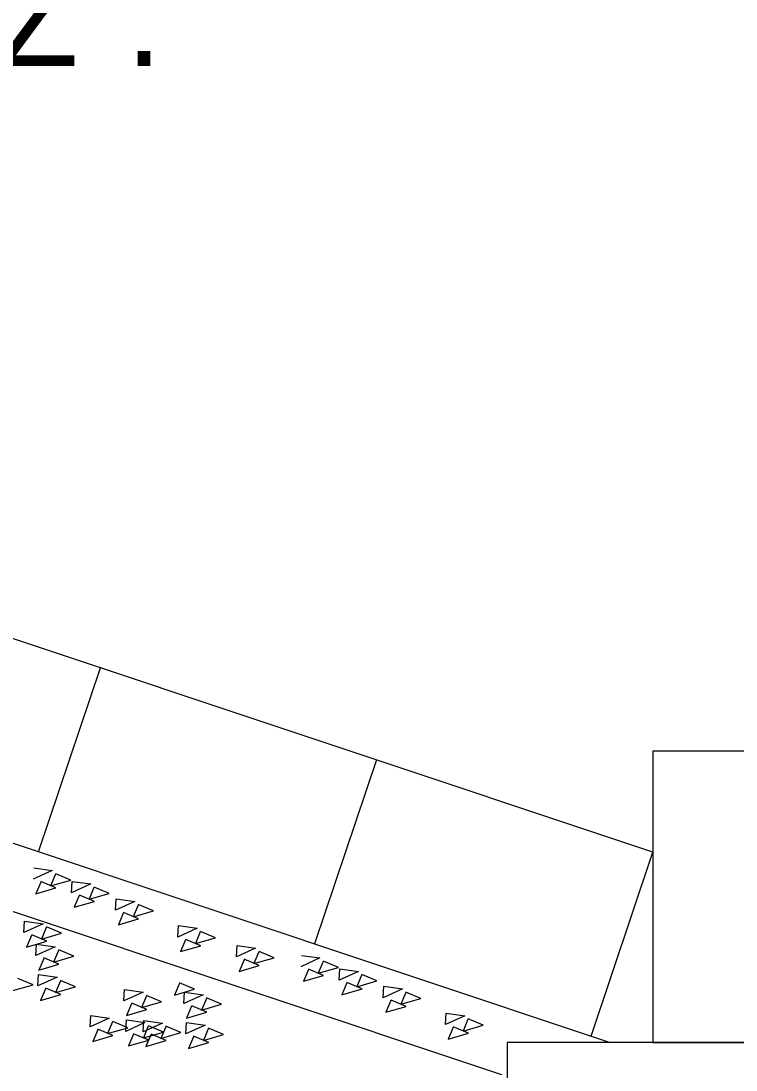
# Model space of a CAD drawing. Header units: inches. Extents: x 15 to 141071, y -30183 to 14738.
# Drawn here: x 69958.93 to 69966, y -8750.77 to -8740.4 of the extents above; entities that cross this region are included whole.
import ezdxf

# ---------------------------------------------------------------- set-up
doc = ezdxf.new("R2010")
doc.units = ezdxf.units.IN
doc.header["$MEASUREMENT"] = 0
doc.styles.get("Standard").update_dxf_attribs({"font": 'arial.ttf'})

msp = doc.modelspace()

# ---------------------------------------------------------------- linework, layer by layer
at = {"color": 0, "linetype": 'Continuous', "lineweight": 20, "ltscale": 0.5}
for p, q in [((69965.179891, -8748.619752), (69933.623033, -8738.1008)), ((69964.75182, -8750.50092), (69933.015875, -8739.922272)), ((69963.687962, -8750.82092), (69939.868016, -8742.880938)), ((69959.108332, -8748.60597), (69959.719641, -8746.785831)), ((69961.838465, -8749.522908), (69962.449774, -8747.702769)), ((69964.568598, -8750.439846), (69965.179906, -8748.619706)), ((69959.240926, -8748.801108), (69959.050492, -8748.88789)), ((69959.057222, -8748.775333), (69959.240926, -8748.801108)), ((69959.1268, -8748.915522), (69959.077868, -8749.031601)), ((69959.277302, -8748.973804), (69959.128648, -8748.91114)), ((69959.273466, -8748.836869), (69959.224534, -8748.952947)), ((69959.224534, -8748.952947), (69959.423967, -8748.895151)), ((69959.423967, -8748.895151), (69959.275313, -8748.832487)), ((69959.430243, -8749.021042), (69959.436974, -8748.908484)), ((69959.436974, -8748.908484), (69959.620678, -8748.934259)), ((69959.077868, -8749.031601), (69959.277302, -8748.973804)), ((69959.620678, -8748.934259), (69959.430243, -8749.021042)), ((69959.653218, -8748.97002), (69959.604285, -8749.086099)), ((69959.604285, -8749.086099), (69959.803719, -8749.028302)), ((69959.803719, -8749.028302), (69959.655065, -8748.965638)), ((69959.506552, -8749.048673), (69959.45762, -8749.164752)), ((69959.45762, -8749.164752), (69959.657053, -8749.106956)), ((69959.657053, -8749.106956), (69959.508399, -8749.044292)), ((69959.866793, -8749.193949), (69959.873524, -8749.081392)), ((69960.057228, -8749.107167), (69959.866793, -8749.193949)), ((69959.873524, -8749.081392), (69960.057228, -8749.107167)), ((69960.240269, -8749.20121), (69960.091615, -8749.138546)), ((69959.943102, -8749.221581), (69959.89417, -8749.33766)), ((69960.093603, -8749.279863), (69959.944949, -8749.217199)), ((69960.089768, -8749.142927), (69960.040835, -8749.259006)), ((69960.040835, -8749.259006), (69960.240269, -8749.20121)), ((69958.958983, -8749.414715), (69958.965714, -8749.302158)), ((69959.149418, -8749.327933), (69958.958983, -8749.414715)), ((69958.965714, -8749.302158), (69959.149418, -8749.327933)), ((69959.89417, -8749.33766), (69960.093603, -8749.279863)), ((69960.481978, -8749.458878), (69960.488709, -8749.346321)), ((69960.488709, -8749.346321), (69960.672413, -8749.372096)), ((69959.035292, -8749.442347), (69958.98636, -8749.558426)), ((69959.185793, -8749.50063), (69959.037139, -8749.437966)), ((69959.181958, -8749.363694), (69959.133026, -8749.479773)), ((69959.133026, -8749.479773), (69959.332459, -8749.421976)), ((69959.332459, -8749.421976), (69959.183805, -8749.359312)), ((69960.672413, -8749.372096), (69960.481978, -8749.458878)), ((69960.704952, -8749.407857), (69960.65602, -8749.523936)), ((69960.855454, -8749.466139), (69960.7068, -8749.403475)), ((69958.98636, -8749.558426), (69959.185793, -8749.50063)), ((69959.079346, -8749.642085), (69959.086076, -8749.529528)), ((69959.086076, -8749.529528), (69959.26978, -8749.555303)), ((69960.558287, -8749.48651), (69960.509354, -8749.602589)), ((69960.509354, -8749.602589), (69960.708788, -8749.544792)), ((69960.708788, -8749.544792), (69960.560134, -8749.482128)), ((69960.65602, -8749.523936), (69960.855454, -8749.466139)), ((69961.061424, -8749.65603), (69961.068155, -8749.543472)), ((69961.068155, -8749.543472), (69961.251859, -8749.569247)), ((69959.26978, -8749.555303), (69959.079346, -8749.642085)), ((69959.30232, -8749.591064), (69959.253388, -8749.707143)), ((69959.253388, -8749.707143), (69959.452821, -8749.649346)), ((69959.452821, -8749.649346), (69959.304167, -8749.586682)), ((69961.251859, -8749.569247), (69961.061424, -8749.65603)), ((69961.284399, -8749.605008), (69961.235467, -8749.721087)), ((69961.4349, -8749.66329), (69961.286246, -8749.600626)), ((69961.704118, -8749.639885), (69961.887822, -8749.66566)), ((69959.155654, -8749.669717), (69959.106722, -8749.785796)), ((69959.106722, -8749.785796), (69959.306155, -8749.728)), ((69959.306155, -8749.728), (69959.157501, -8749.665336)), ((69961.137733, -8749.683661), (69961.088801, -8749.79974)), ((69961.088801, -8749.79974), (69961.288234, -8749.741944)), ((69961.288234, -8749.741944), (69961.13958, -8749.67928)), ((69961.235467, -8749.721087), (69961.4349, -8749.66329)), ((69961.887822, -8749.66566), (69961.697387, -8749.752442)), ((69961.920362, -8749.701421), (69961.87143, -8749.817499)), ((69961.87143, -8749.817499), (69962.070863, -8749.759703)), ((69962.070863, -8749.759703), (69961.922209, -8749.697039)), ((69959.09772, -8749.942758), (69959.104451, -8749.830201)), ((69959.288155, -8749.855976), (69959.09772, -8749.942758)), ((69959.104451, -8749.830201), (69959.288155, -8749.855976)), ((69961.773696, -8749.780074), (69961.724764, -8749.896153)), ((69961.724764, -8749.896153), (69961.924197, -8749.838356)), ((69961.924197, -8749.838356), (69961.775543, -8749.775692)), ((69962.077139, -8749.885594), (69962.08387, -8749.773036)), ((69962.267574, -8749.798811), (69962.077139, -8749.885594)), ((69962.08387, -8749.773036), (69962.267574, -8749.798811)), ((69962.300113, -8749.834572), (69962.251181, -8749.950651)), ((69962.450614, -8749.892854), (69962.301961, -8749.83019)), ((69958.85076, -8749.987909), (69959.050193, -8749.930112)), ((69959.050193, -8749.930112), (69958.90154, -8749.867448)), ((69959.32453, -8750.028672), (69959.175876, -8749.966008)), ((69959.320695, -8749.891737), (69959.271763, -8750.007815)), ((69959.271763, -8750.007815), (69959.471196, -8749.950019)), ((69959.471196, -8749.950019), (69959.322542, -8749.887355)), ((69960.498356, -8749.916556), (69960.449423, -8750.032635)), ((69960.648857, -8749.974839), (69960.500203, -8749.912174)), ((69962.153448, -8749.913226), (69962.104515, -8750.029304)), ((69962.303949, -8749.971508), (69962.155295, -8749.908844)), ((69962.251181, -8749.950651), (69962.450614, -8749.892854)), ((69962.513689, -8750.058501), (69962.52042, -8749.945944)), ((69962.52042, -8749.945944), (69962.704123, -8749.971719)), ((69959.174029, -8749.97039), (69959.125097, -8750.086469)), ((69959.125097, -8750.086469), (69959.32453, -8750.028672)), ((69959.948904, -8750.090929), (69959.955634, -8749.978371)), ((69960.139338, -8750.004147), (69959.948904, -8750.090929)), ((69959.955634, -8749.978371), (69960.139338, -8750.004147)), ((69960.171878, -8750.039907), (69960.122946, -8750.155986)), ((69960.322379, -8750.09819), (69960.173725, -8750.035526)), ((69960.449423, -8750.032635), (69960.648857, -8749.974839)), ((69960.542409, -8750.116294), (69960.54914, -8750.003737)), ((69960.732844, -8750.029512), (69960.542409, -8750.116294)), ((69960.54914, -8750.003737), (69960.732844, -8750.029512)), ((69960.765384, -8750.065273), (69960.716452, -8750.181352)), ((69960.915885, -8750.123555), (69960.767231, -8750.060891)), ((69962.104515, -8750.029304), (69962.303949, -8749.971508)), ((69962.704123, -8749.971719), (69962.513689, -8750.058501)), ((69962.736663, -8750.00748), (69962.687731, -8750.123558)), ((69962.687731, -8750.123558), (69962.887164, -8750.065762)), ((69962.887164, -8750.065762), (69962.73851, -8750.003098)), ((69960.025212, -8750.118561), (69959.97628, -8750.23464)), ((69959.97628, -8750.23464), (69960.175713, -8750.176843)), ((69960.175713, -8750.176843), (69960.027059, -8750.114179)), ((69960.122946, -8750.155986), (69960.322379, -8750.09819)), ((69960.618718, -8750.143926), (69960.569786, -8750.260005)), ((69960.769219, -8750.202209), (69960.620565, -8750.139544)), ((69960.716452, -8750.181352), (69960.915885, -8750.123555)), ((69962.589997, -8750.086133), (69962.541065, -8750.202212)), ((69962.541065, -8750.202212), (69962.740499, -8750.144415)), ((69962.740499, -8750.144415), (69962.591845, -8750.081751)), ((69959.614429, -8750.347921), (69959.62116, -8750.235364)), ((69959.804864, -8750.261139), (69959.614429, -8750.347921)), ((69959.62116, -8750.235364), (69959.804864, -8750.261139)), ((69959.967278, -8750.391601), (69959.974009, -8750.279044)), ((69959.974009, -8750.279044), (69960.157713, -8750.304819)), ((69960.569786, -8750.260005), (69960.769219, -8750.202209)), ((69963.128873, -8750.32343), (69963.135604, -8750.210873)), ((69963.319308, -8750.236648), (69963.128873, -8750.32343)), ((69963.135604, -8750.210873), (69963.319308, -8750.236648)), ((69963.351848, -8750.272409), (69963.302916, -8750.388488)), ((69963.502349, -8750.330691), (69963.353695, -8750.268027)), ((69959.690738, -8750.375553), (69959.641806, -8750.491632)), ((69959.841239, -8750.433835), (69959.692585, -8750.371171)), ((69959.837404, -8750.296899), (69959.788472, -8750.412978)), ((69959.788472, -8750.412978), (69959.987905, -8750.355182)), ((69959.987905, -8750.355182), (69959.839251, -8750.292518)), ((69960.157713, -8750.304819), (69959.967278, -8750.391601)), ((69960.139781, -8750.39706), (69960.146512, -8750.284503)), ((69960.330216, -8750.310278), (69960.139781, -8750.39706)), ((69960.190253, -8750.34058), (69960.141321, -8750.456659)), ((69960.146512, -8750.284503), (69960.330216, -8750.310278)), ((69960.340754, -8750.398862), (69960.1921, -8750.336198)), ((69960.362756, -8750.346039), (69960.313824, -8750.462118)), ((69960.513257, -8750.404321), (69960.364603, -8750.341657)), ((69960.560784, -8750.416967), (69960.567515, -8750.304409)), ((69960.751219, -8750.330185), (69960.560784, -8750.416967)), ((69960.567515, -8750.304409), (69960.751219, -8750.330185)), ((69960.783759, -8750.365945), (69960.734826, -8750.482024)), ((69960.93426, -8750.424228), (69960.785606, -8750.361564)), ((69963.205182, -8750.351062), (69963.15625, -8750.467141)), ((69963.355683, -8750.409344), (69963.207029, -8750.34668)), ((69963.302916, -8750.388488), (69963.502349, -8750.330691)), ((69959.641806, -8750.491632), (69959.841239, -8750.433835)), ((69960.043587, -8750.419233), (69959.994655, -8750.535312)), ((69959.994655, -8750.535312), (69960.194088, -8750.477516)), ((69960.194088, -8750.477516), (69960.045434, -8750.414852)), ((69960.141321, -8750.456659), (69960.340754, -8750.398862)), ((69960.21609, -8750.424692), (69960.167158, -8750.540771)), ((69960.167158, -8750.540771), (69960.366591, -8750.482974)), ((69960.366591, -8750.482974), (69960.217937, -8750.42031)), ((69960.313824, -8750.462118), (69960.513257, -8750.404321)), ((69960.637093, -8750.444599), (69960.58816, -8750.560678)), ((69960.787594, -8750.502881), (69960.63894, -8750.440217)), ((69960.734826, -8750.482024), (69960.93426, -8750.424228)), ((69963.15625, -8750.467141), (69963.355683, -8750.409344)), ((69960.58816, -8750.560678), (69960.787594, -8750.502881))]:
    msp.add_line(p, q, dxfattribs=at)
for points in [[(69965.179891, -8750.50092), (69968.059891, -8750.50092), (69968.059891, -8747.62092), (69965.179891, -8747.62092), (69965.179891, -8750.50092)], [(69963.739891, -8753.38092), (69966.619891, -8753.38092), (69966.619891, -8750.50092), (69963.739891, -8750.50092), (69963.739891, -8753.38092)]]:
    msp.add_lwpolyline(points, dxfattribs=at)

# ---------------------------------------------------------------- texts
at = {"color": 0, "linetype": 'Continuous', "lineweight": 20, "ltscale": 0.5, "insert": (69942.351375, -8736.777836), "char_height": 0.9384, "attachment_point": 1}
msp.add_mtext('Geo textile filter (thickness >= 3.00 mm)\\Pshall be extended 1.00m below Working \\PLow WL as shown in detail "Z".', dxfattribs=at)

doc.saveas('drawing.dxf')
